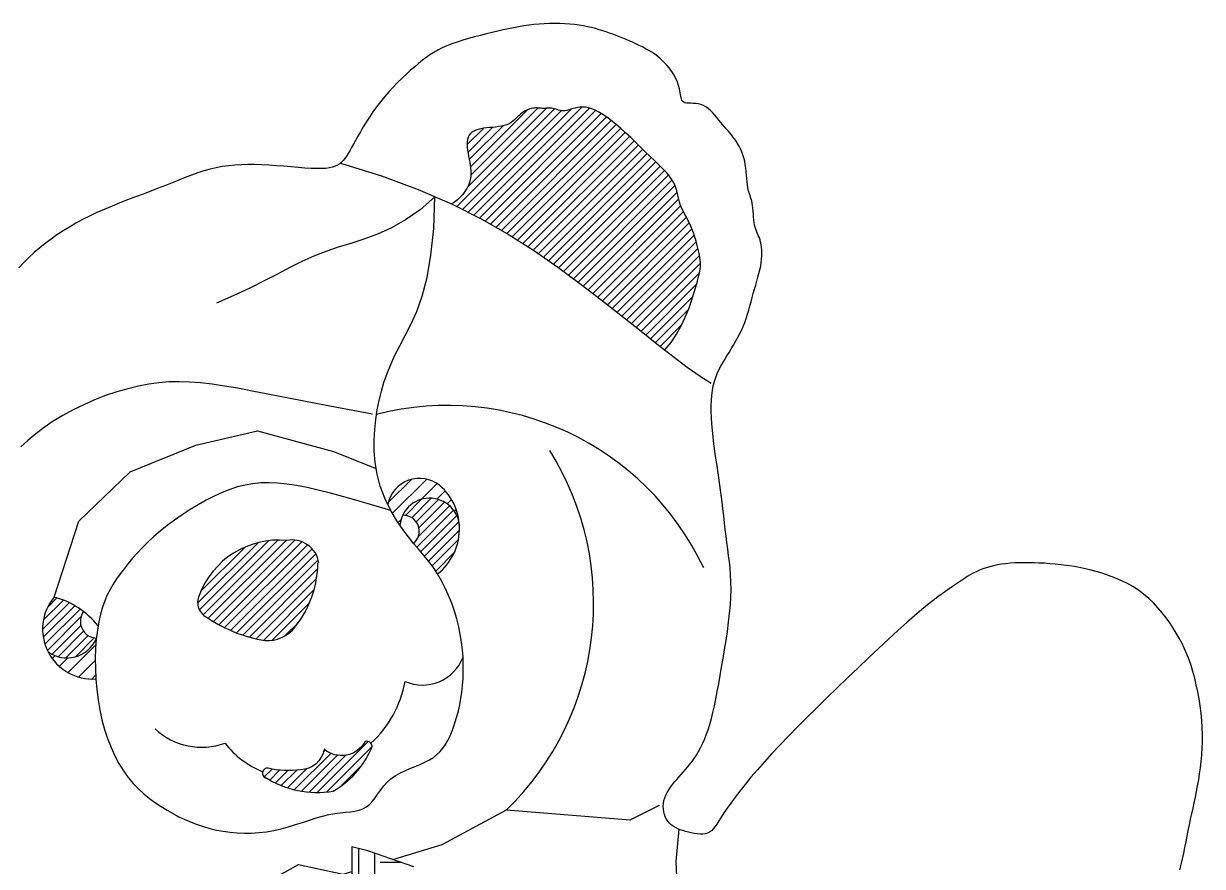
# Model space of a CAD drawing. Extents: x 795 to 3667, y 3293 to 6412.
# Drawn here: x 1783.2 to 1980.6, y 4719.4 to 4860.5 of the extents above; entities that cross this region are included whole.
import ezdxf

# ---------------------------------------------------------------- set-up
doc = ezdxf.new("R2010")
doc.units = 0
doc.header["$LTSCALE"] = 5
doc.header["$MEASUREMENT"] = 0
for name, color, linetype in [('3', 3, 'CONTINUOUS'), ('4', 4, 'CONTINUOUS'), ('7', 7, 'CONTINUOUS'), ('BH', 3, 'CONTINUOUS')]:
    doc.layers.add(name, color=color, linetype=linetype)
pattern_1 = [(45, (-355.5514617045055, 0.4221207861578478), (-0.8983791654975086, 0.898379165497509), [])]
pattern_2 = [(45, (-355.5514617045055, 0.4221207861578478), (-1.57216353962064, 1.57216353962064), [])]

# ---------------------------------------------------------------- blocks, each defined once
blk = doc.blocks.new('玩具-03')
at = {"layer": 'BH'}
h = blk.add_hatch(dxfattribs=at)
h.set_pattern_fill('ANSI31', color=256, scale=10.164, style=0)
h.set_pattern_definition(pattern_1)
h.paths.add_polyline_path([(37.5885152890196, 404.6127984059385), (42.4888588848853, 401.2154328322931), (47.09686934462843, 397.8191648516477), (51.48363191359385, 394.4635403241082), (55.64523463308433, 391.2035563248451), (59.55901624339276, 388.0980727328156), (63.20231548482025, 385.2059494269583), (64.87739329123451, 383.8959978565917), (66.19824326679282, 385.4944375807236), (67.3463617509833, 387.2058015627517), (68.33559687363686, 388.9815072436054), (69.17979676458071, 390.7729720642201), (69.89280955364211, 392.5316134655304), (70.48848337065556, 394.2088488884656), (70.98066634544921, 395.7560957739602), (71.38320660784939, 397.1247715629529), (71.70829899676392, 398.2809699351469), (71.96152518740928, 399.2494895253658), (72.14681356408255, 400.0698052072194), (72.26809251107898, 400.7813918542997), (72.32929041269472, 401.4237243402104), (72.33433565321957, 402.0362775385574), (72.28715661695696, 402.6585263229344), (72.19168168819579, 403.3299455669485), (72.05203181629986, 404.0798143916245), (71.87309821090366, 404.8966289077007), (71.65996464670843, 405.7586894733518), (71.4177148984154, 406.6442964467287), (71.15143274072489, 407.5317501860054), (70.86620194833904, 408.3993510493506), (70.56710629595818, 409.2253993949262), (70.25922955828628, 409.9881955808951), (69.94765551093406, 410.6721189439741), (69.63746793316113, 411.2858647350504), (69.33375060514572, 411.8442071835607), (69.04158730706149, 412.3619205189339), (68.76606181907573, 412.8537789706193), (68.51225792136847, 413.3345567680362), (68.28525939411247, 413.8190281406269), (68.09015001747957, 414.3219673178282), (67.92885546677553, 414.8547627673215), (67.79066899781901, 415.4152599097893), (67.66172576156077, 415.9979184041622), (67.52816090895885, 416.597197909341), (67.37610959095309, 417.2075580842816), (67.19170695849971, 417.8234585879027), (66.96108816254946, 418.4393590791319), (66.67038835405128, 419.0497192168937), (66.30813051761288, 419.6517688291069), (65.87238897245606, 420.2538184196287), (65.36362587146232, 420.8669486613167), (64.78230336750676, 421.5022402270197), (64.12888361347268, 422.170773789584), (63.40382876223612, 422.8836300218659), (62.60760096666309, 423.6518895967301), (61.74066237966963, 424.4866331869875), (60.80609407331758, 425.3931702833615), (59.81745279656661, 426.3537256478776), (58.79091421758858, 427.3447528604133), (57.74265400455533, 428.3427055008369), (56.68884782563327, 429.3240371490256), (55.64567134899244, 430.2652013848483), (54.62930024280195, 431.1426517881855), (53.65591017523275, 431.9328419389049), (52.73844168136475, 432.6169962597742), (51.87689476393462, 433.1954225451082), (51.06803429259526, 433.673199432108), (50.3086251369923, 434.0554055579828), (49.59543216677685, 434.3471195599363), (48.92522025160088, 434.5534200751754), (48.29475426111094, 434.6793857409016), (47.70079906495903, 434.7300951943243), (47.14035061379309, 434.7123969023573), (46.61132918226031, 434.640218650773), (46.11188612601472, 434.5292580550545), (45.64017280070402, 434.3952127306848), (45.19434056197406, 434.2537802931483), (44.77254076547888, 434.1206583579237), (44.37292476686434, 434.0115445404977), (43.99364392177995, 433.9421364563523), (43.63292661135347, 433.9237456225273), (43.28930931863579, 433.9501391622825), (42.96140555215425, 434.0106981004492), (42.6478288204371, 434.0948034618332), (42.34719263200805, 434.1918362712654), (42.05811049540262, 434.2911775535622), (41.77919591914178, 434.3822083335463), (41.50906241175744, 434.4543096360335), (41.24632348268915, 434.4995557041889), (40.98959264502264, 434.5207936545476), (40.73748341276314, 434.523563821987), (40.48860929990769, 434.5134065413813), (40.24158382045789, 434.4958621476057), (39.99502048841623, 434.4764709755391), (39.74753281778158, 434.4607733600546), (39.49773432255188, 434.4543096360335), (39.24431554403509, 434.4608503091522), (38.98627513275096, 434.4770865683045), (38.7226887665247, 434.497939773184), (38.45263212317877, 434.5183312834934), (38.17518088054112, 434.5331824589266), (37.88941071643239, 434.5374146591794), (37.59439730867871, 434.5259492439473), (37.28921633510527, 434.4937075729313), (36.97355968923239, 434.4363804967807), (36.64958412736269, 434.3527368299669), (36.32006262149571, 434.2423148779162), (35.98776814362918, 434.1046529460605), (35.65547366576266, 433.939289339819), (35.32595215989568, 433.7457623646224), (35.00197659802689, 433.5236103258976), (34.6863199521531, 433.2723715290754), (34.37982951988306, 432.9932771596787), (34.07564990126593, 432.6943299236482), (33.7650000219428, 432.3852254069998), (33.4390988075711, 432.0756591957825), (33.08916518380556, 431.7753268760257), (32.70641807629272, 431.4939240337635), (32.28207641068639, 431.2411462550308), (31.80735911264128, 431.0266891258557), (31.27695132097961, 430.8571702689756), (30.69940302722898, 430.7268954539009), (30.08673043608451, 430.6270924868418), (29.45094975224765, 430.5489891740094), (28.80407718040988, 430.4838133216158), (28.15812892528265, 430.4227927358711), (27.5251211915529, 430.3571552229832), (26.91707018392299, 430.2781285891665), (26.34468265022042, 430.1775562318426), (25.81342751078682, 430.0497439133042), (25.32746422909258, 429.8896129870432), (24.89095226860991, 429.6920848065647), (24.50805109280827, 429.4520807253671), (24.18292016515898, 429.1645220969503), (23.91971894913422, 428.8243302748137), (23.72260690820258, 428.4264266124615), (23.59358674862051, 427.9681948365128), (23.52603414778332, 427.4568681660758), (23.51116802587148, 426.9021421933803), (23.54020730306274, 426.3137125106578), (23.60437089953484, 425.7012747101389), (23.69487773546916, 425.0745243840493), (23.80294673104709, 424.443157124625), (23.91979680644363, 423.8168685240867), (24.0364158008415, 423.2030456997504), (24.14286722941779, 422.5998418691806), (24.22898352635457, 422.0031017750275), (24.28459712583117, 421.4086701599308), (24.29954046202784, 420.8123917665457), (24.26364596912299, 420.2101113375138), (24.16674608129779, 419.5976736154807), (23.99867323273247, 418.9709233430963), (23.75192271749256, 418.3286576295131), (23.42964126919287, 417.6814830499243), (23.03763848133167, 417.0429585460288), (22.58172394741268, 416.4266430595285), (22.06770726093146, 415.8460955321216), (21.50139801539353, 415.3148749055117), (20.88860580429446, 414.8465401213989), (20.23514022113704, 414.4546501214813), (26.55149050350064, 411.2680901068693), (32.30600401067477, 407.9755785162424)])
h = blk.add_hatch(dxfattribs=at)
h.set_pattern_fill('ANSI31', color=256, scale=17.787, style=0)
h.set_pattern_definition(pattern_2)
h.paths.add_polyline_path([(6.905623219346126, 351.5791891363792), (7.543464918770951, 350.2967230466652), (8.815711143068256, 348.1807026815441), (9.430470602962487, 347.2687957746948, -0.8936376076474748), (21.86995021252278, 347.3938686380557, 0.1959474522469344), (17.81231739213399, 355.5402461305207, 0.5627393914861094)])
h = blk.add_hatch(dxfattribs=at)
h.set_pattern_fill('ANSI31', color=256, scale=10.164, style=0)
h.set_pattern_definition(pattern_1)
h.paths.add_polyline_path([(12.30805356427391, 343.4358371606336), (12.36979501891983, 343.3594718472254), (13.46169557029498, 342.0726641164533), (14.50457784727496, 340.8516538895119), (15.49686910740547, 339.6398389044807), (16.43699660821494, 338.3806168994552), (17.32308997283599, 337.0294055755462, 0.2492481817465501), (21.86995021252824, 347.393868637982, 0.7513221900297209), (9.999195678576143, 349.3074932938262, -0.7142857502801714)])
h = blk.add_hatch(dxfattribs=at)
h.set_pattern_fill('ANSI31', color=256, scale=10.164, style=0)
h.set_pattern_definition(pattern_1)
edge = h.paths.add_edge_path()
edge.add_arc((-13.16593561796071, 338.4530971378417), 5.698687052169825, 9.247015317847001, 101.2215044391793)
edge.add_arc((-15.91162279122909, 326.2686807330406), 17.84935494199028, 84.73883540714294, 159.4214850523035)
edge.add_arc((-29.3377126287387, 331.0969212596146), 3.588405250131955, 156.2426402107901, 246.7997604206879)
edge.add_arc((-13.74807175713431, 353.3389992541115), 30.6825437846552, 236.3465857675399, 260.4388091041235)
edge.add_arc((-18.39456236403203, 330.5276395763271), 7.458547587838283, 266.5417706323191, 321.7060563604056)
edge.add_arc((-29.49976856597641, 339.5103149431525), 21.74155722688262, 321.262984583756, 359.6271291541353)
h = blk.add_hatch(dxfattribs=at)
h.set_pattern_fill('ANSI31', color=256, scale=10.164, style=0)
h.set_pattern_definition(pattern_1)
h.paths.add_polyline_path([(-64.24338007029837, 320.7518334614047, 0.4740651728653431), (-54.14145983607887, 323.4189458783476), (-54.12050587510657, 323.5995112602823, -0.5957954414158416), (-56.8138407498891, 329.1714997852332, 0.1000893543782242), (-62.94977217047199, 332.1892731685739, 0.3000361602953768)])
h = blk.add_hatch(dxfattribs=at)
h.set_pattern_fill('ANSI31', color=256, scale=17.787, style=0)
h.set_pattern_definition(pattern_2)
h.paths.add_polyline_path([(-64.24338007029382, 320.7518334613994, 0.3000361602952227), (-54.23997624059666, 315.0579454862559), (-54.3379335956497, 317.2262025589748), (-54.35192763738814, 319.3592306616745), (-54.28531687960185, 321.4318662746887), (-54.14145983607796, 323.4189458783501, -0.4740651728651628)])
h = blk.add_hatch(dxfattribs=at)
h.set_pattern_fill('ANSI31', color=256, scale=10.164, style=0)
h.set_pattern_definition(pattern_1)
edge = h.paths.add_edge_path()
edge.add_arc((-7.917158836395174, 311.4565559591608), 20.15341169753674, 236.8980514252903, 279.7000403784724)
edge.add_arc((-14.19712600856838, 308.2547711282757), 19.26888208185793, 300.1414781529022, 335.8264359778275)
edge.add_arc((2.541970906197093, 300.9782221961291), 1.040602582032934, 323.8331682009423, 471.9731181231764)
edge.add_arc((-2.796218482892073, 304.6731359727901), 5.651834561870242, 229.6770923990844, 331.11772689959105, ccw=False)
edge.add_arc((-11.50733447809398, 301.1696983225308), 5.117645172678112, 271.46256653546874, 350.94332354324683, ccw=False)
edge.add_arc((-13.83916182425128, 316.3969839010369), 20.49175507099079, 257.818457492158, 276.90178723760835, ccw=False)
edge.add_arc((-18.34468491737607, 295.3496690653647), 1.033033785445266, 79.87747541418531, 247.0245601857889)
h = blk.add_hatch(dxfattribs=at)
h.set_pattern_fill('EARTH', color=256, scale=35.57400000000001, style=0)
h.set_pattern_definition([(0, (-355.5514617045055, 0.4221207861578478), (8.893500000000001, 8.893500000000001), [8.893500000000001, -8.893500000000001]), (0, (-355.5514617045055, 3.757183286159943), (8.893500000000001, 8.893500000000001), [8.893500000000001, -8.893500000000001]), (0, (-355.5514617045055, 7.092245786158855), (8.893500000000001, 8.893500000000001), [8.893500000000001, -8.893500000000001]), (90, (-354.4397742045076, 8.203933286159554), (-8.893500000000001, 8.893500000000001), [8.893500000000001, -8.893500000000001]), (90, (-351.1047117045055, 8.203933286159554), (-8.893500000000001, 8.893500000000001), [8.893500000000001, -8.893500000000001]), (90, (-347.7696492045061, 8.203933286159554), (-8.893500000000001, 8.893500000000001), [8.893500000000001, -8.893500000000001])])
h.paths.add_polyline_path([(-2.713282058468394, 250.655102063869), (-2.713282058468394, 243.1197123908532), (4.41068063466173, 232.6538929599724), (16.98237686805442, 213.8154179843395), (35.8399240198205, 184.9297557205959), (52.18313024388317, 166.0912823311251), (54.27841388334218, 183.673857706121), (70.6216201074094, 182.4179596916401), (52.18313024388863, 209.2104564830524), (35.83992401977594, 231.3979933592864), (28.29690403843597, 241.4451806474499), (16.9823768680526, 253.5855302356103), (13.21086687736806, 256.097327850709), (16.98237686805442, 260.7022877658464), (19.91577228228653, 266.5631472816071), (19.07766050751798, 269.9122091822637), (12.3727551025986, 275.773067111882), (2.734454283458035, 279.1221305986815), (-0.6179984190102914, 279.9593948842426), (-0.6179984190102914, 274.0985369546288), (-3.132339346700974, 263.2140853809478), (-3.551393833239672, 258.1904917368875), (-7.322903823926936, 257.771858007965), (-11.09441381461693, 263.2140853809478), (-14.44686651707889, 272.4240052112254), (-17.79931921953994, 274.5171690974043), (-26.18045097568847, 271.168107196746), (-33.30441086714654, 261.1209214947676), (-33.72346815537549, 258.6091238796675), (-28.27573181345633, 253.1668980928289), (-20.3136573454276, 251.4923663494374), (-16.12309286830623, 250.655102063869), (-26.59950546222262, 241.4451806474544), (-34.56158273183519, 227.6302993158934), (-39.5902617855254, 210.8849882264526), (-44.19988355098485, 201.6750668100381), (-49.22856260467233, 178.231631919281), (-55.9334680095908, 153.5322990140494), (-58.02874884736229, 148.0900732272048), (-43.78082626275409, 156.0440950430079), (-35.81875179483632, 142.2292137114482), (-27.43762003868596, 166.9285466166875), (-19.89460005730962, 199.5819029238519), (-16.12309286830623, 217.1644798849966), (-8.999130175157916, 232.6538929599565), (-5.646677472699594, 248.143304448769)])
at = {"layer": '3'}
for points in [[(16.75112941918633, 415.9771128126113), (13.64995630716749, 413.2508295061089), (10.61014310300925, 411.1023828905882), (7.635878413228966, 409.4276561248043), (4.73135084434216, 408.1225323675253), (1.90074900286163, 407.0828947775071), (-0.8517385046925483, 406.204626513515), (-3.521923071804849, 405.3836107343041), (-6.105616091956108, 404.5157305986386), (-8.610032375139781, 403.5169481233229), (-11.08800039736434, 402.3835407573424), (-13.60375205114997, 401.1318648077204), (-16.22151922901139, 399.7782765814904), (-19.00553382346516, 398.3391323856717), (-22.02002772702963, 396.8307885273002), (-25.32923283222135, 395.2696013133987), (-28.99738103155596, 393.6719270509952)], [(7.543464918769132, 350.2967230466738), (6.267781519923119, 352.8616552260837), (5.317875973537411, 355.3959717138328), (4.656804393641323, 357.8891877188944), (4.247622894259621, 360.3308184502421), (4.053387589421618, 362.710379116847), (4.03715459315481, 365.0173849276848), (4.161980019486691, 367.2413510917272), (4.390919982443847, 369.3717928179481), (4.694587298939041, 371.4040968031395), (5.073821597416099, 373.3571356953485), (5.537019209212303, 375.2556536304501), (6.092576465655839, 377.1243947443145), (6.748889698078528, 378.98810317281), (7.514355237813106, 380.8715230518073), (8.397369416192305, 382.7993985171756), (9.40632856454431, 384.7964737047864), (10.53738594582137, 386.9065231241448), (11.73772254945015, 389.2494427793017), (12.94227629647776, 391.9641590479464), (14.08598510794945, 395.1895983077716), (15.1037869049087, 399.0646869364609), (15.93061960840441, 403.7283513117045), (16.50142113948186, 409.3195178111919), (16.75112941918633, 415.9771128126113)], [(3.674433042143392, 370.4812245923322), (-1.561170228364972, 371.4262548023639), (-6.331196924191318, 372.3243130932906), (-10.67385035055122, 373.1686891881036), (-14.62733381266116, 373.9526728098112), (-18.22985061573945, 374.6695536814086), (-21.51960406499711, 375.3126215258962), (-24.53479746565517, 375.875166066271), (-27.31363412292922, 376.3504770255363), (-29.89375758582901, 376.7321237236383), (-32.31057237856021, 377.0147938683122), (-34.5989232691154, 377.1934547642422), (-36.79365502549899, 377.2630737161126), (-38.92961241570265, 377.2186180286089), (-41.04164020772805, 377.0550550064122), (-43.16458316957323, 376.7673519542091), (-45.33328606923533, 376.3504761766817), (-47.5721682334879, 375.8017715304641), (-49.86394722421846, 375.1280880799764), (-52.18091516208915, 374.3386524415864), (-54.49536416776027, 373.442691231664), (-56.77958636189487, 372.4494310665768), (-59.0058738651569, 371.3680985626961), (-61.14651879820849, 370.2079203363887), (-63.17381328170814, 368.978123004023), (-65.06536710853652, 367.6887719683909), (-66.82006076043035, 366.3532877779667), (-68.44209239134034, 364.9859297676458), (-69.93566015521901, 363.6009572723224)], [(-62.94977217047017, 332.1892731685739), (-57.79106500080979, 348.0791995560671), (-47.04376089630841, 358.3861799356609), (-33.28720444553346, 363.9691259435617), (-20.39043952013435, 366.9753268565682), (-4.484428245973504, 362.6807550938224), (4.452213643950017, 359.1100030845678)], [(67.8379468351759, 283.6253005719495), (67.2153869299209, 276.8846723719798), (67.4654127987069, 270.6901204953072), (68.45643123878472, 264.9948238902689), (70.0568490473961, 259.7519615052065), (72.13507302178914, 254.9147122884592), (74.55950995921194, 250.4362551883648), (77.19856665690713, 246.269769153263), (79.92064991212465, 242.3684331314937), (82.66071559914963, 238.6796438512779), (85.61991590042271, 235.127669160378), (89.06595207542887, 231.6309946864349), (93.26652538365124, 228.1081060570934), (98.48933708457207, 224.4774888999978), (105.0020884376772, 220.6576288427882), (113.0724807024471, 216.5670115131106), (122.9682151383649, 212.1241225386082)]]:
    blk.add_lwpolyline(points, dxfattribs=at)
for centre, radius, start, end in [((19.3818833315363, 312.9237254228901), 59.34927362499267, 25.33216868908783, 104.4793181539163), ((-10.36882818219419, 330.8814979457138), 60.35065976524998, 314.2489998622549, 32.01773800859733), ((-4.890908300158117, 354.6949816626502), 122.1009366304798, 211.4373947458338, 240.8320265864785)]:
    blk.add_arc(centre, radius, start, end, dxfattribs=at)
at = {"layer": '4'}
blk.add_lwpolyline([(7.946230283813748, 277.3111714854858), (18.27337623442054, 280.406183218462), (31.74253184327517, 287.6514679791908), (57.64474263431657, 285.5813871040436), (63.76207751849688, 288.6511237418517)], dxfattribs=at)
at = {"layer": '7'}
for points in [[(172.6975110797439, 275.1338415274215), (172.9965329375063, 276.2556587684855), (173.2739387613119, 277.4055484206626), (173.5340517626337, 278.5770322393153), (173.7811951529529, 279.7636319798053), (174.0196921437437, 280.958869397497), (174.2538659464853, 282.1562662477504), (174.4880397726556, 283.3493442859326), (174.7265368337312, 284.5316252674027), (174.9724194030423, 285.6987903624054), (175.2237060013449, 286.8551584006941), (175.4771542112412, 288.0072076269098), (175.7295216153398, 289.1614162856902), (175.9775657962491, 290.3242626216713), (176.2180443365705, 291.5022248794915), (176.4477148189162, 292.7017813037842), (176.6633348258893, 293.929410139192), (176.8614818097039, 295.1903299724042), (177.0380127009894, 296.4847207583487), (177.1886042999822, 297.8115027940075), (177.30893340692, 299.1695963763589), (177.3946768220394, 300.5579218023879), (177.4415113455771, 301.9753993690726), (177.4451137777705, 303.4209493733972), (177.401160918851, 304.893492112343), (177.3065905052554, 306.390148366808), (177.1633840181794, 307.9008408533541), (176.9747838750172, 309.4136927724649), (176.7440324931631, 310.9168273246185), (176.4743722900103, 312.3983677102995), (176.1690456829519, 313.8464371299851), (175.8312950893815, 315.2491587841548), (175.4643629266939, 316.5946558732933), (175.0704108045284, 317.8746506267294), (174.6472771015315, 319.0952613892005), (174.1917193885965, 320.2662055342939), (173.7004952366115, 321.3972004355958), (173.170362216475, 322.4979634666968), (172.5980778990752, 323.5782120011813), (171.9803998553061, 324.6476634126404), (171.3140856560613, 325.7160350746569), (170.5962531466885, 326.7896252857906), (169.8254612703631, 327.8610560444627), (169.0006292447124, 328.9195302740727), (168.120676287369, 329.954250898013), (167.1845216159636, 330.9544208396755), (166.1910844481217, 331.9092430224546), (165.1392840014778, 332.807920369748), (164.0280394936581, 333.6396558049469), (162.8582516078786, 334.3961715695405), (161.6387468896773, 335.0792671774034), (160.3803333501774, 335.6932614605021), (159.0938190004999, 336.2424732508071), (157.7900118517691, 336.7312213802893), (156.4797199151089, 337.1638246809125), (155.1737512016389, 337.5446019846481), (153.8829137224802, 337.8778721234667), (152.6160340192746, 338.1677739777251), (151.3740127557039, 338.4177266213519), (150.1557691259777, 338.6309691766655), (148.960222324291, 338.8107407659845), (147.7862915448513, 338.9602805116274), (146.6328959818584, 339.0828275359117), (145.4989548295134, 339.1816209611584), (144.3833872820223, 339.2598999096858), (143.2856529364835, 339.3201836984822), (142.2073730015936, 339.3621124232268), (141.1507090889472, 339.3846063742722), (140.1178228101444, 339.3865858419631), (139.1108757767752, 339.366971116654), (138.1320296004396, 339.3246824886919), (137.1834458927306, 339.258640248428), (136.2672862652453, 339.1677646862104), (135.3851719266804, 339.0511560451059), (134.5365624741353, 338.9086343790295), (133.7203771018121, 338.7401996946164), (132.9355350039168, 338.5458519984932), (132.1809553746489, 338.3255912972963), (131.4555574082078, 338.0794175976553), (130.7582602988014, 337.807330906202), (130.087983240629, 337.5093312295676), (129.4427447602966, 337.1857784753906), (128.8169607140435, 336.838472155333), (128.2041462905081, 336.4695716820629), (127.5978166783334, 336.081236468252), (126.9914870661578, 335.675625926564), (126.3786726426215, 335.2548994696713), (125.7528885963684, 334.8212165102391), (125.1076501160387, 334.3767364609389), (124.4339505198386, 333.9189399981465), (123.7126956442426, 333.4265928530776), (122.9222694552936, 332.8737820206575), (122.0410559190304, 332.2345944958083), (121.0474390014951, 331.4831172734594), (119.9198026687291, 330.5934373485288), (118.6365308867762, 329.5396417159441), (117.1760076216724, 328.295817370632), (115.5252632526535, 326.8454087811981), (113.7059138117284, 325.2092903110047), (111.7482217440938, 323.4176937970929), (109.6824494949515, 321.5008510765097), (107.5388595094992, 319.4889939862987), (105.3477142329393, 317.4123543635033), (103.1392761104698, 315.3011640451689), (100.9438075872895, 313.1856548683361), (98.78814857057387, 311.0920997401977), (96.68544881538492, 309.0309358485079), (94.64543553876501, 307.0086414511686), (92.67783595775018, 305.031694806079), (90.79237728938097, 303.1065741711427), (88.99878675069158, 301.2397578042553), (87.30679155872622, 299.4377239633213), (85.7261189305209, 297.7069509062414), (84.26451461362831, 296.053556986591), (82.92179847765237, 294.4822209406636), (81.69580892271006, 292.9972616004277), (80.58438434892378, 291.6029977978512), (79.58536315640958, 290.303748364903), (78.69658374528262, 289.1038321335495), (77.91588451566804, 288.0075679357658), (77.24110386767825, 287.0192746035136), (76.6670179281, 286.1418313581089), (76.17615373039371, 285.3723589782378), (75.74797603468232, 284.7065386319343), (75.36194960108969, 284.140051487228), (74.99753918974329, 283.6685787121467), (74.63420956076698, 283.2878014747287), (74.25142547428459, 282.9934009429999), (73.8286516904227, 282.7810582849947), (73.3505768483783, 282.6457348612014), (72.8227851036263, 282.5795128019629), (72.25608449072206, 282.5737544300755), (71.66128304421272, 282.6198220683393), (71.04918879865, 282.7090780395549), (70.43060978858375, 282.8328846665172), (69.81635404856479, 282.9826042720319), (69.21722961314208, 283.1495991788929), (68.64260344247032, 283.3275710819144), (68.09607819911434, 283.5195791639665), (67.57981547123927, 283.7310219799306), (67.09597684701748, 283.9672980846881), (66.64672391461318, 284.2338060331217), (66.2342182621951, 284.5359443801135), (65.86062147793109, 284.8791116805448), (65.5280951499899, 285.2687064892984), (65.23898100083989, 285.7079679408512), (64.99634129014339, 286.1914974880578), (64.80341841187055, 286.7117371633692), (64.66345475998241, 287.2611289992317), (64.57969272844821, 287.8321150280972), (64.55537471123262, 288.4171372824137), (64.59374310230032, 289.0086377946288), (64.69804029561692, 289.5990585971965), (64.86970735581781, 290.1821013838205), (65.10298003022217, 290.7565064932446), (65.39029273680717, 291.322273925467), (65.72407989356543, 291.8794036804888), (66.09677591847503, 292.4278957583097), (66.50081522952496, 292.9677501589308), (66.92863224469875, 293.4989668823503), (67.37266138198265, 294.0215459285696), (67.82623771914132, 294.5365670061335), (68.28629897308656, 295.0494286577625), (68.75068352050675, 295.5666091347302), (69.21722973809119, 296.0945866883071), (69.68377600252916, 296.6398395697549), (70.1481606905163, 297.2088460303471), (70.6082221787401, 297.8080843213531), (71.06179884388803, 298.4440326940378), (71.50690920086163, 299.1229894491728), (71.94229231736517, 299.8505330855091), (72.36686739932156, 300.6320621512932), (72.77955365264097, 301.472975194783), (73.17927028324266, 302.3786707642234), (73.56493649704225, 303.3545474078674), (73.93547149995811, 304.4060036739634), (74.28979449790222, 305.5384381107638), (74.6275452281352, 306.7559896052603), (74.95124555327948, 308.0577583994097), (75.26413786730063, 309.4415850739126), (75.56946456416608, 310.9053102094717), (75.87046803783778, 312.446774386782), (76.17039068228678, 314.0638181865477), (76.47247489147594, 315.7542821894647), (76.77996305936995, 317.5160069762351), (77.09393598005227, 319.343594000818), (77.40682804808239, 321.2186882102149), (77.70891205813405, 323.1196954246893), (77.99046080488279, 325.0250214644984), (78.24174708300598, 326.9130721499082), (78.4530436871737, 328.7622533011768), (78.61462341206607, 330.5509707385668), (78.7167590523577, 332.2576302823391), (78.75296580645045, 333.8669360557324), (78.72972848765312, 335.3887853938891), (78.6567743130081, 336.8393739349312), (78.54383049955231, 338.2348973169746), (78.40062426432542, 339.5915511781436), (78.23688282436524, 340.9255311565548), (78.06233339670962, 342.253032890329), (77.8867031983973, 343.5902520175828), (77.71755784072957, 344.9505049507084), (77.55381651205062, 346.3355911991539), (77.39223679496627, 347.744431046639), (77.22957627208689, 349.1759447768795), (77.06259252601285, 350.6290526735961), (76.88804313935634, 352.1026750205056), (76.70268569472137, 353.5957321013275), (76.50327777471557, 355.1071441997788), (76.28819816868781, 356.63457194274), (76.06231049296912, 358.1706373297447), (75.83209957063173, 359.706702703485), (75.60405022474788, 361.234130406659), (75.38464727838982, 362.744282781955), (75.18037555463252, 364.2285221720717), (74.9977198765464, 365.678210919702), (74.84316506720825, 367.0847113675422), (74.72247541248998, 368.4406455140138), (74.63853304947224, 369.7436739804753), (74.59349957803624, 370.9927170440124), (74.5895365980632, 372.1866949817113), (74.62880570943707, 373.3245280706578), (74.71346851203907, 374.4051365879409), (74.8456866057495, 375.427440810643), (75.0276215904496, 376.390361015855), (75.26017412983038, 377.294437048452), (75.53920114280936, 378.1466870244758), (75.85929861210843, 378.9557486277604), (76.21506252045492, 379.7302595421352), (76.60108885057434, 380.4788574514373), (77.01197358518948, 381.2101800394944), (77.44231270702767, 381.9328649901399), (77.88670219881169, 382.6555499872084), (78.33973804717061, 383.3856130499566), (78.79601625435498, 384.125393539347), (79.25013282651707, 384.8759711517641), (79.69668376980462, 385.6384255835947), (80.13026509037718, 386.4138365312274), (80.5454727943843, 387.2032836910466), (80.93690288797643, 388.0078467594417), (81.2991513773095, 388.8286054327968), (81.62861560177043, 389.6659196043847), (81.92889823368387, 390.5172699550008), (82.20540327861272, 391.3794173623269), (82.46353474211719, 392.2491227040473), (82.70869662975929, 393.1231468578408), (82.94629294710194, 393.9982507013883), (83.18172769970079, 394.8711951123723), (83.4204048931233, 395.7387409684757), (83.66574706149004, 396.5978290989851), (83.91325085316385, 397.4461201396252), (84.15643144507612, 398.2814546777286), (84.3888040141519, 399.1016733006245), (84.60388373731803, 399.9046165956474), (84.79518579150135, 400.6881251501254), (84.95622535362963, 401.450039551391), (85.08051760063063, 402.1882003867786), (85.16323166821985, 402.9003500848767), (85.20615252727566, 403.5838384393273), (85.21271910746782, 404.2359170850286), (85.18637033846335, 404.8538376568808), (85.13054514992928, 405.4348517897843), (85.04868247153627, 405.9762111186405), (84.94422123295226, 406.4751672783459), (84.82060036384519, 406.9289719038047), (84.6815208024409, 407.3376577046461), (84.53173152119234, 407.7123816894309), (84.37624350111219, 408.0670819414504), (84.22006772320947, 408.415696543997), (84.06821516850141, 408.7721635803618), (83.92569681799523, 409.1504211338397), (83.79752365270087, 409.5644072877171), (83.68870665363465, 410.0280601252935), (83.60245546857277, 410.5502954407384), (83.53477441234827, 411.1199398717895), (83.47986646656773, 411.7207977670596), (83.43193461283408, 412.3366734751676), (83.38518183274937, 412.9513713447277), (83.33381110791652, 413.5486957243616), (83.27202541993938, 414.1124509626788), (83.19402775041817, 414.6264414083043), (83.09590429235595, 415.0801480651317), (82.98127408433993, 415.4857585581872), (82.85563937635379, 415.8611371677739), (82.72450241838305, 416.2241481742044), (82.59336546041231, 416.5926558577803), (82.46773075242709, 416.9845244988078), (82.35310054441015, 417.4176183775962), (82.25497708634884, 417.9098017744495), (82.17668465232055, 418.4736712986364), (82.11283561278924, 419.1007528752743), (82.05586436230988, 419.777304758446), (81.99820529544286, 420.4895852022287), (81.93229280674132, 421.2238524607064), (81.85056129076656, 421.9663647879547), (81.74544514206991, 422.703380438059), (81.60937875521358, 423.4211576650946), (81.43674524219387, 424.1083595276868), (81.22972258476966, 424.7632683026191), (80.99243748214849, 425.3865710712225), (80.72901663352786, 425.9789549148218), (80.44358673811257, 426.5411069147463), (80.1402744951065, 427.0737141523205), (79.82320660371079, 427.5774637088739), (79.4965097631266, 428.0530426657342), (79.16350825719746, 428.5022832519326), (78.82431670832102, 428.931598287315), (78.47824732353638, 429.3485457394318), (78.12461230988083, 429.7606835758365), (77.76272387439258, 430.1755697640779), (77.39189422410891, 430.6007622717052), (77.01143556606985, 431.0438190662703), (76.62066010730996, 431.5122981153245), (76.21876542856717, 432.0098638890895), (75.80449060536102, 432.5246068684623), (75.37646008690899, 433.0407240370187), (74.93329832243217, 433.5424123783278), (74.47362976114346, 434.0138688759607), (73.99607885226123, 434.4392905134882), (73.4992700450066, 434.8028742744818), (72.98182778859518, 435.0888171425149), (72.44466913835458, 435.2870418319362), (71.8978815740702, 435.4103739802331), (71.35384518163482, 435.477364955671), (70.82494004693945, 435.5065661265144), (70.32354625587868, 435.5165288610251), (69.86204389434897, 435.5258045274741), (69.45281304823948, 435.5529444941226), (69.10823380344664, 435.6165001292384), (68.83667418077312, 435.7312438173126), (68.63045394066376, 435.8968320077315), (68.47788077847326, 436.1091421661099), (68.3672623895527, 436.3640517580584), (68.28690646926225, 436.657438249194), (68.22512071295387, 436.9851791051287), (68.17021281598045, 437.343151791476), (68.11049047370125, 437.7272337738495), (68.0357515741689, 438.1336460640523), (67.94175477626413, 438.5599838586486), (67.82574893156198, 439.004185900395), (67.68498289164745, 439.4641909320417), (67.51670550809558, 439.9379376963434), (67.31816563249049, 440.4233649360585), (67.0866121164081, 440.9184113939382), (66.81929381143163, 441.4210158127344), (66.5140327279887, 441.9288879047795), (66.17094351190462, 442.4388212607032), (65.79071396785639, 442.9473804407085), (65.374031900521, 443.4511300049999), (64.92158511457455, 443.9466345137794), (64.43406141468859, 444.4304585272548), (63.91214860554373, 444.899166605629), (63.35653449181518, 445.3493233091067), (62.76859465551934, 445.7782948005092), (62.15245578805298, 446.1866536531388), (61.51293235815047, 446.5757740429099), (60.8548388345489, 446.947030145745), (60.1829896859872, 447.301796137559), (59.50219938119972, 447.6414461942741), (58.81728238892265, 447.9673544918019), (58.13305317789309, 448.2808952060673), (57.4530652826088, 448.5833279994345), (56.77582850060298, 448.8754544800418), (56.09859169516949, 449.1579617424859), (55.41860372960127, 449.4315368813559), (54.73311346719311, 449.6968669912444), (54.03936977123885, 449.9546391667391), (53.33462150503146, 450.205540502433), (52.6161175318648, 450.4502580929156), (51.880992088727, 450.6889064572692), (51.12592090740054, 450.9193098125338), (50.34746509335309, 451.1387198002412), (49.54218575206141, 451.3443880619261), (48.70664398899862, 451.5335662391176), (47.83740090963511, 451.7035059733471), (46.93101761944945, 451.8514589061488), (45.98405522390931, 451.9746766790508), (44.99490890791458, 452.0708689933322), (43.96931017405859, 452.1395777892467), (42.91482460435327, 452.1808030667949), (41.83901778081599, 452.194544825978), (40.7494552854605, 452.1808030667949), (39.65370270030235, 452.1395777892467), (38.55932560735801, 452.0708689933322), (37.4738895886403, 451.9746766790508), (36.40243836549598, 451.8512298768269), (35.33992821657921, 451.7016737387894), (34.27879355987443, 451.5273824474848), (33.21146881336699, 451.3297301854645), (32.13038839504406, 451.1100911352792), (31.02798672288645, 450.8698394794746), (29.89669821488133, 450.6103494006065), (28.72895728901312, 450.3329950812195), (27.52121042249928, 450.0389216723379), (26.28595232948919, 449.7283581988572), (25.03968978336525, 449.40130465415), (23.79892955750984, 449.0577610315777), (22.58017842530444, 448.6977273245152), (21.39994316013144, 448.3212035263268), (20.27473053537233, 447.9281896303837), (19.22104732441312, 447.5186856300511), (18.24989804088364, 447.09177540363), (17.35027815943613, 446.6428783691481), (16.50568089497665, 446.1664978295639), (15.69959946241033, 445.6571370878346), (14.91552707663686, 445.1092994469204), (14.13695695256229, 444.5174882097804), (13.34738230508992, 443.8762066793688), (12.53029634912309, 443.1799581586465), (11.6737775176498, 442.4249636693685), (10.78424511598587, 441.6143151084498), (9.872703667525457, 440.7528220916065), (8.950157695668167, 439.8452942345552), (8.027611723811788, 438.8965411530103), (7.116070275350467, 437.9113724626795), (6.226537873686539, 436.8945977792837), (5.370019042213244, 435.8510267185329), (4.555798847305596, 434.786728554086), (3.786284527233875, 433.7128111913689), (3.062163863249225, 432.6416421937515), (2.384124636599154, 431.5855891246056), (1.752854628528439, 430.5570195472974), (1.169041620289136, 429.5683010251996), (0.6333733931278402, 428.6318011216804), (0.1465377282929694, 427.7598874001078), (-0.2924970499934716, 426.9621790764386), (-0.6916404456060263, 426.2373019769648), (-1.060521419447468, 425.5811335805638), (-1.408768932416933, 424.9895513661104), (-1.746011945417195, 424.4584328124811), (-2.081879419349207, 423.9836553985551), (-2.426000315113924, 423.5610966032064), (-2.788003593613212, 423.1866339053167), (-3.178549887618829, 422.8569463863751), (-3.612426517393942, 422.5719195383581), (-4.105452475071615, 422.3322404558544), (-4.67344675278855, 422.1385962334557), (-5.33222834267508, 421.9916739657515), (-6.097616236868816, 421.8921607473339), (-6.985429427499184, 421.8407436727953), (-8.011486906704704, 421.8381098367245), (-9.184615212216158, 421.8829995833885), (-10.48567106414976, 421.966366255765), (-11.88851872822397, 422.0772164465079), (-13.36702247015819, 422.2045567482719), (-14.89504655566543, 422.3373937537081), (-16.44645525046326, 422.4647340554693), (-17.99511282026833, 422.575584246214), (-19.51488353079822, 422.6589509185897), (-20.98513390751577, 422.7052148422786), (-22.40723951486871, 422.7102534950486), (-23.78807817705274, 422.6713185316962), (-25.13452771826178, 422.5856616070182), (-26.45346596269064, 422.4505343758074), (-27.75177073453597, 422.2631884928605), (-29.03631985799257, 422.0208756129696), (-30.31399115725253, 421.7208473909318), (-31.59177708867355, 421.3619586845707), (-32.87712863725119, 420.9494771638156), (-34.17761142014388, 420.4902737016296), (-35.50079105450459, 419.9912191709723), (-36.8542331574954, 419.4591844448005), (-38.2455033462702, 418.901040396076), (-39.68216723798469, 418.3236578977585), (-41.17179044979821, 417.7339078228092), (-42.71827042049517, 417.1371723558186), (-44.31083187538297, 416.5328789279092), (-45.93503136139316, 415.9189662818339), (-47.57642542546273, 415.2933731603507), (-49.22057061452506, 414.6540383062079), (-50.85302347551169, 413.9989004621652), (-52.45934055536145, 413.3258983709734), (-54.02507840100589, 412.6329707753889), (-55.53865932727149, 411.918170931719), (-56.99996872054271, 411.18001015049), (-58.41175773509894, 410.4171142557875), (-59.77677752521504, 409.6281090716889), (-61.0977792451713, 408.8116204222779), (-62.37751404924165, 407.9662741316379), (-63.61873309170369, 407.0906960238462), (-64.8241875268377, 406.1835119229881), (-65.99632211641983, 405.2432051483934), (-67.13635605222953, 404.2676890003959), (-68.24520213355026, 403.2547342745793), (-69.32377315966642, 402.2021117665254), (-70.37298192985872, 401.1075922718182)], [(64.87739329123542, 383.8959978565922), (66.1982432667919, 385.4944375807258), (67.3463617509824, 387.2058015627517), (68.33559687363686, 388.9815072436068), (69.17979676457799, 390.772972064221), (69.89280955364211, 392.5316134655295), (70.48848337065647, 394.2088488884656), (70.98066634544921, 395.7560957739624), (71.38320660784939, 397.1247715629515), (71.70829899676392, 398.2809699351465), (71.96152518740928, 399.2494895253681), (72.14681356408255, 400.0698052072198), (72.2680925110808, 400.7813918542997), (72.32929041269381, 401.4237243402131), (72.3343356532223, 402.036277538557), (72.28715661695696, 402.6585263229354), (72.19168168819488, 403.3299455669485), (72.05203181629986, 404.0798143916254), (71.87309821090275, 404.8966289077043), (71.65996464670752, 405.7586894733504), (71.41771489841449, 406.6442964467292), (71.1514327407258, 407.5317501860081), (70.86620194833995, 408.3993510493506), (70.56710629595909, 409.2253993949262), (70.25922955828537, 409.9881955808983), (69.94765551093224, 410.6721189439754), (69.63746793316113, 411.2858647350513), (69.33375060514481, 411.8442071835611), (69.04158730705967, 412.3619205189389), (68.76606181907573, 412.8537789706179), (68.51225792136847, 413.3345567680362), (68.28525939411156, 413.8190281406278), (68.09015001747866, 414.321967317831), (67.92885546677553, 414.8547627673242), (67.79066899781992, 415.4152599097879), (67.6617257615635, 415.9979184041526), (67.52816090895885, 416.5971979093401), (67.376109590954, 417.207558084282), (67.19170695850153, 417.8234585879022), (66.96108816254946, 418.4393590791319), (66.67038835405128, 419.0497192168959), (66.30813051761197, 419.6517688291069), (65.87238897245606, 420.2538184196319), (65.3636258714605, 420.8669486613189), (64.78230336750676, 421.5022402270188), (64.12888361347177, 422.1707737895858), (63.40382876223339, 422.8836300218691), (62.607600966674, 423.6518895967192), (61.74066237967145, 424.4866331869875), (60.80609407331758, 425.3931702833606), (59.81745279656661, 426.3537256478785), (58.79091421758858, 427.3447528604111), (57.74265400455624, 428.3427055008374), (56.68884782563237, 429.3240371490238), (55.64567134899244, 430.2652013848501), (54.62930024280377, 431.1426517881869), (53.65591017523275, 431.9328419389067), (52.73844168136475, 432.6169962597742), (51.87689476393552, 433.1954225451082), (51.06803429259435, 433.673199432108), (50.3086251369923, 434.0554055579828), (49.59543216677685, 434.3471195599363), (48.92522025160088, 434.5534200751754), (48.29475426111094, 434.679385740902), (47.70079906495903, 434.7300951943243), (47.14035061379218, 434.7123969023573), (46.61132918226031, 434.6402186507739), (46.11188612601654, 434.5292580550567), (45.64017280070493, 434.3952127306866), (45.19434056197497, 434.2537802931483), (44.77254076547979, 434.1206583579246), (44.37292476686343, 434.0115445404981), (43.99364392177995, 433.9421364563518), (43.63292661135256, 433.9237456225264), (43.28930931863579, 433.9501391622848), (42.96140555215425, 434.0106981004478), (42.64782882043619, 434.0948034618332), (42.34719263200986, 434.1918362712663), (42.05811049540171, 434.2911775535626), (41.77919591914088, 434.3822083335458), (41.50906241175653, 434.4543096360348), (41.24632348268824, 434.4995557041912), (40.98959264502446, 434.5207936545494), (40.73748341276314, 434.5235638219879), (40.48860929990951, 434.5134065413804), (40.24158382045971, 434.4958621476071), (39.99502048841714, 434.47647097554), (39.74753281778067, 434.460773360056), (39.49773432255279, 434.4543096360348), (39.24431554403509, 434.4608503091504), (38.98627513275096, 434.4770865683035), (38.72268876652379, 434.497939773184), (38.45263212317877, 434.5183312834938), (38.17518088054021, 434.5331824589266), (37.88941071643239, 434.5374146591776), (37.59439730867871, 434.5259492439495), (37.28921633510436, 434.4937075729331), (36.97355968923239, 434.4363804967811), (36.64958412736269, 434.3527368299679), (36.32006262149662, 434.2423148779185), (35.98776814363009, 434.1046529460591), (35.65547366576175, 433.9392893398181), (35.32595215989477, 433.7457623646237), (35.00197659802689, 433.5236103259012), (34.68631995215219, 433.2723715290767), (34.37982951988488, 432.9932771596805), (34.0756499012623, 432.6943299236436), (33.7650000219428, 432.3852254069998), (33.43909880757292, 432.0756591957825), (33.08916518380465, 431.7753268760271), (32.70641807629181, 431.4939240337653), (32.28207641068639, 431.2411462550313), (31.80735911264128, 431.0266891258593), (31.27695132098052, 430.857170268976), (30.69940302722898, 430.7268954539018), (30.08673043608451, 430.6270924868418), (29.45094975224765, 430.5489891740121), (28.80407718041351, 430.4838133216158), (28.15812892528174, 430.4227927358711), (27.5251211915529, 430.3571552229832), (26.91707018392299, 430.2781285891679), (26.34468265022042, 430.1775562318462), (25.81342751078591, 430.0497439133046), (25.32746422909167, 429.8896129870445), (24.89095226860991, 429.6920848065661), (24.50805109280827, 429.4520807253671), (24.18292016515898, 429.1645220969503), (23.91971894913331, 428.8243302748169), (23.72260690820258, 428.4264266124637), (23.59358674862051, 427.9681948365128), (23.52603414778332, 427.4568681660758), (23.51116802587148, 426.9021421933817), (23.54020730306183, 426.3137125106587), (23.60437089953484, 425.7012747101385), (23.69487773547007, 425.0745243840502), (23.80294673104618, 424.4431571246255), (23.91979680644363, 423.8168685240948), (24.03641580083968, 423.2030456997536), (24.14286722941688, 422.5998418691815), (24.22898352635548, 422.0031017750271), (24.28459712583026, 421.4086701599326), (24.29954046202784, 420.8123917665457), (24.26364596912208, 420.2101113375138), (24.1667460812987, 419.5976736154817), (23.99867323273247, 418.9709233430963), (23.75192271749256, 418.3286576295154), (23.42964126919287, 417.6814830499243), (23.03763848133349, 417.0429585460288), (22.58172394741177, 416.4266430595294), (22.06770726093146, 415.846095532122), (21.50139801539262, 415.3148749055135), (20.88860580429628, 414.8465401213989), (20.23514022113795, 414.4546501214818)], [(-2.983276740615111, 423.0217901458454), (5.557591145434344, 420.367183197307), (13.26711861723379, 417.4995755037403), (20.23514022113795, 414.4546501214818), (26.55149050350064, 411.2680901068707), (32.30600401067659, 407.9755785162438), (37.5885152890196, 404.6127984059394), (42.48885888488621, 401.2154328322949), (47.09686934462843, 397.8191648516486), (51.48363191359203, 394.4635403241068), (55.64523463308251, 391.2035563248473), (59.55901624339458, 388.098072732816), (63.20231548481934, 385.2059494269588), (66.5524710976515, 382.5860462862233), (69.58682182219036, 380.2972231895556), (72.28270639872699, 378.3983400159027), (74.6174635675552, 376.948256644208)], [(7.543464918769132, 350.2967230466738), (3.986210138853494, 351.3501891043497), (0.7090672658632684, 352.3066655711868), (-2.309267886894304, 353.1632324244938), (-5.090099506105616, 353.9169696415761), (-7.654731778465248, 354.5649571997419), (-10.02446889065959, 355.1042750762949), (-12.22061502937868, 355.5320032485461), (-14.26447438131618, 355.8452216937985), (-16.17750880997392, 356.0414271602954), (-17.98181088610909, 356.1197834800237), (-19.69963085729796, 356.0798712559017), (-21.35321897111135, 355.9212710908505), (-22.96482547512187, 355.6435635877947), (-24.55670061690216, 355.2463293496498), (-26.15109464402485, 354.7291489793415), (-27.77025780406348, 354.091603079788), (-29.42951337671002, 353.3359983039786), (-31.11647677012206, 352.4755455051609), (-32.81183642458382, 351.5261815866534), (-34.49628078037313, 350.5038434517746), (-36.15049827777148, 349.4244680038391), (-37.75517735705762, 348.3039921461655), (-39.29100645851213, 347.1583527820671), (-40.73867402241558, 346.0034868148664), (-42.08334653476595, 344.852814794137), (-43.32810266444358, 343.7096918545162), (-44.48049912604438, 342.5749567768935), (-45.54809263416792, 341.4494483421695), (-46.53843990341102, 340.3340053312327), (-47.45909764837324, 339.2294665249838), (-48.31762258365143, 338.1366707043112), (-49.1215714238424, 337.0564566501153), (-49.87682161103112, 335.985888614895), (-50.58253349724873, 334.9069327375664), (-51.23618816200724, 333.7977806286594), (-51.835266684825, 332.6366238986957), (-52.37725014521584, 331.4016541582), (-52.85961962269539, 330.0710630176973), (-53.27985619678111, 328.6230420877159), (-53.63544094698591, 327.0357829787777), (-53.92371502060814, 325.2953059529355), (-54.14145983607796, 323.4189458783483), (-54.28531687960185, 321.4318662746991), (-54.35192763738905, 319.3592306616781), (-54.33793359565061, 317.2262025589675), (-54.23997624059666, 315.057945486255), (-54.05469705843552, 312.8796229632251), (-53.77873753537642, 310.7163985095642), (-53.40985866222763, 308.5911988903783), (-52.9502994481818, 306.5180038524588), (-52.40341840702786, 304.5085563880152), (-51.77257405255841, 302.5745994892618), (-51.06112489856241, 300.7278761484063), (-50.27242945883154, 298.9801293576661), (-49.40984624715475, 297.3431021092467), (-48.47673377732372, 295.8285373953629), (-47.47729020329007, 294.444403675408), (-46.41907223965063, 293.1835712775137), (-45.31047624116763, 292.0351359969973), (-44.15989856259694, 290.9881936291699), (-42.97573555869985, 290.0318399693497), (-41.76638358423679, 289.1551708128486), (-40.54023899396452, 288.3472819549854), (-39.30569814264436, 287.5972691910713), (-38.06891835631905, 286.8963252797141), (-36.82710084616247, 286.2440308326725), (-35.5752077946363, 285.6420634250055), (-34.30820138419767, 285.0921006317608), (-33.02104379730554, 284.5958200279943), (-31.70869721641702, 284.1548991887562), (-30.36612382399198, 283.7710156891021), (-28.98828580249119, 283.4458471040839), (-27.57191574097487, 283.1814299183236), (-26.12082785492294, 282.9812362547286), (-24.6406067664193, 282.8490971457766), (-23.13683709754514, 282.7888436239446), (-21.61510347038165, 282.80430672171), (-20.08099050701639, 282.8993174715483), (-18.54008282952782, 283.0777069059397), (-16.99796506000166, 283.3433060573575), (-15.4605569686737, 283.6952949722349), (-13.93511891840353, 284.1142497528169), (-12.42924642020171, 284.5760955153025), (-10.95053498508332, 285.0567573758904), (-9.506580124060747, 285.5321604507794), (-8.104977348142711, 285.9782298561718), (-6.75332216834795, 286.3708907082619), (-5.459210095685194, 286.6860681232502), (-4.229236739325643, 286.9089543841874), (-3.065998101081277, 287.0618104415328), (-1.971090280911994, 287.1761644125879), (-0.9461093787886057, 287.2835444146644), (0.007348505323534482, 287.4154785650651), (0.8876872714572528, 287.6034949811014), (1.693310819649014, 287.879121780079), (2.422623049930735, 288.2738870793044), (3.078322901897991, 288.8089099918398), (3.680289473408266, 289.463673613775), (4.252696901873605, 290.2072520369511), (4.819719324714242, 291.0087193532104), (5.405530879344042, 291.8371496543957), (6.034305703182326, 292.6616170323528), (6.730217933643871, 293.4511955789189), (7.517441708144361, 294.1749593859399), (8.411547783850438, 294.8102481434842), (9.39369339690802, 295.3674639345452), (10.43643240321308, 295.8652744403305), (11.51231865866248, 296.3223473420555), (12.59390601915038, 296.7573503209344), (13.65374834057093, 297.1889510581859), (14.66439947881918, 297.6358172350192), (15.59841328979201, 298.1166165326533), (16.4346946739397, 298.6472116293778), (17.17755270992529, 299.2322451918058), (17.83764752096795, 299.873554883623), (18.42563923028592, 300.5729783685238), (18.95218796110203, 301.3323533101909), (19.42795383662997, 302.1535173723175), (19.86359698009255, 303.0383082185922), (20.26977751470622, 303.9885635127036), (20.6547978634735, 305.0052041146839), (21.01752964852312, 306.0854836699334), (21.35448679176534, 307.2257390202017), (21.66218321511224, 308.4223070072317), (21.93713284047408, 309.6715244727704), (22.17584958976113, 310.9697282585621), (22.3748473848882, 312.3132552063544), (22.5306401477601, 313.6984421578898), (22.639616276163, 315.1218642730025), (22.69766207136308, 316.5810499838699), (22.7005383104979, 318.0737660407467), (22.64400577070683, 319.5977791938997), (22.52382522912467, 321.150856193588), (22.33575746289171, 322.7307637900733), (22.07556324914731, 324.3352687336178), (21.73900336502629, 325.9621377744784), (21.32310488296935, 327.6069236185153), (20.82996005660425, 329.2563227939472), (20.26292743486738, 330.8948177845878), (19.62536556668965, 332.5068910742534), (18.92063300100472, 334.0770251467575), (18.15208828674258, 335.5897024859178), (17.32308997283508, 337.0294055755448), (16.43699660821494, 338.380616899457), (15.49686910740456, 339.6398389044807), (14.50457784727678, 340.8516538895119), (13.46169557029316, 342.072664116457), (12.36979501891983, 343.3594718472254), (11.23044893561564, 344.7686793437229), (10.04523006284944, 346.3568888678578), (8.81571114307826, 348.1807026815395), (7.543464918769132, 350.2967230466738)], [(12.3727551025986, 275.7730671118852), (2.734454283450759, 279.1221305986846), (-0.6179984190102914, 279.9593948842426), (-0.6179984190102914, 274.0985369546261)], [(-16.38437268434882, 273.6337218869021), (-11.77318828318766, 276.2660180727435), (-2.448392398410761, 274.1959371975963), (-0.6179984190102914, 274.7445002632571)]]:
    blk.add_lwpolyline(points, dxfattribs=at)
for points in [[(21.89975163698637, 346.1703331245844, 0.9858034216483399), (9.430470602963396, 347.2687957746975, 0.9858034216483399)], [(-7.541304493054668, 339.3688257151539, 0.424343454101247), (-14.27491443811505, 344.0428377485505, 0.3379107231497451), (-32.62203547683384, 332.5425614875603, 0.4170644097630411), (-30.75134963672645, 327.7986970936699, 0.1055110979881898), (-18.84446828018918, 323.0826737075904, 0.2454583303343989), (-12.54078186119295, 325.9056069125922, 0.1689764195830908), (-7.75867173421193, 339.3688257151539)], [(-18.92355065014817, 294.5740400834816, 0.1889609498904848), (-4.521509003550818, 291.5912705279588, 0.1569756318725485), (3.382051530103126, 300.3641226284112, 0.7545118896134784), (2.152607036984591, 301.94323489609, -0.4739830467009278), (-6.453490405066077, 300.3641226284112, -0.3614065818093191), (-11.37671257555485, 296.0537204070183, -0.08345970838568652), (-18.16312535727866, 296.366622814563, 0.893687815463834), (-18.74791572256072, 294.3985835173612)]]:
    blk.add_lwpolyline(points, format="xyb", dxfattribs=at)
for centre, radius, start, end in [((13.56143046971738, 350.2487667224027), 6.787473311454749, 51.22349749632166, 168.6961848781069), ((9.846625137715819, 346.4888880791341), 12.05733534685409, 308.3216880161551, 48.65044920458441), ((10.14705515498827, 345.9758610797521), 3.33491163820367, 310.3904307506006, 92.54114738088897), ((-54.92443643595197, 325.4897089397266), 10.45419411089109, 140.1448122185895, 273.753972047924), ((-67.34399290777401, 315.5077878507691), 17.25053994216441, 38.15723189419042, 75.24244497308554), ((-53.95906868237125, 327.1144788106533), 3.518672881549032, 144.2251666311249, 267.370338686829), ((-60.28283514820578, 326.2154320528891), 6.748097928216747, 234.0617655245074, 335.517768644272), ((14.17453235369521, 322.8652443284386), 9.077902200776553, 246.2720597388671, 338.9037253980551), ((-11.98787699785134, 318.560798562994), 22.86321933544731, 312.1771381804178, 349.9085999153758), ((-32.10073985343206, 314.9801805434522), 14.21135251166706, 226.8843872897093, 290.1991375526667), ((-34.99830514514724, 306.1121171564832), 49.81849217166368, 183.89105941933, 256.6726713211089), ((-11.97013201173195, 313.4392872899728), 19.25916778263605, 217.7712254425563, 247.5172893700812)]:
    blk.add_arc(centre, radius, start, end, dxfattribs=at)

msp = doc.modelspace()

# ---------------------------------------------------------------- block references
at = {"layer": '4', "xscale": 0.8, "yscale": 0.8, "zscale": 0.8}
msp.add_blockref('玩具-03', (1838.650711997739, 4498.737419004185), dxfattribs=at)

doc.saveas('drawing.dxf')
